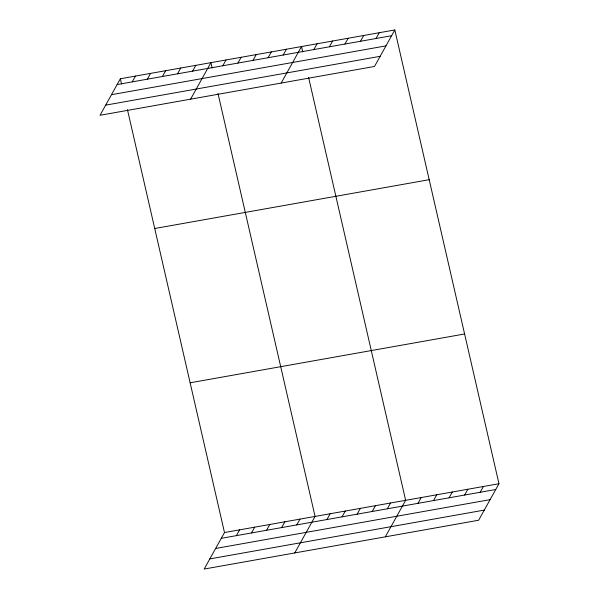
<?xml version="1.0" encoding="UTF-8"?>
<svg xmlns="http://www.w3.org/2000/svg" width="599" height="599" viewBox="0 0 599 599"><rect width="100%" height="100%" fill="white"/><g stroke="black" fill="none" stroke-linecap="round" stroke-linejoin="round"><path stroke-width="0.9" d="M120.354 78.769L100.033 115.278L374.502 66.459L394.823 29.95L120.354 78.769L121.567 84.055M132.229 81.876L135.456 76.08M147.324 79.188L150.551 73.4M162.419 76.507L165.646 70.712M177.514 73.819L180.741 68.024M192.616 71.131L195.836 65.343M190.609 99.172L210.93 62.655L212.143 67.942M222.806 65.763L226.025 59.975M237.9 63.082L241.12 57.287M252.995 60.394L256.215 54.606M268.09 57.706L271.317 51.918M283.185 55.026L286.412 49.23M281.186 83.059L301.507 46.55L302.72 51.836M313.839 49.575L317.058 43.779M329.39 46.804L332.61 41.017M344.942 44.041L348.161 38.246M360.493 41.271L363.72 35.483M376.045 38.508L379.272 32.713M127.43 109.595L224.498 532.541L204.177 569.05L478.646 520.231L498.967 483.722L394.823 29.95M236.373 535.648L239.593 529.853M251.468 532.96L254.687 527.172M266.562 530.272L269.782 524.484M281.657 527.592L284.877 521.796M296.752 524.904L299.979 519.116M294.753 552.937L315.074 516.428L218.006 93.489M326.942 519.535L330.169 513.747M342.036 516.847L345.264 511.059M357.139 514.167L360.358 508.371M372.234 511.479L375.453 505.691M387.328 508.798L390.548 503.003M385.322 536.831L405.643 500.322L308.582 77.376M417.975 503.347L421.202 497.552M433.526 500.577L436.753 494.789M449.085 497.814L452.305 492.019M464.637 495.044L467.856 489.256M480.188 492.281L483.408 486.485M117.134 84.556L391.604 35.738M111.489 94.694L385.958 45.876M105.679 105.139L380.148 56.321M154.722 228.511L429.191 179.693M190.13 382.791L464.599 333.98M224.498 532.541L498.967 483.722M221.278 538.329L495.74 489.51M215.633 548.467L490.102 499.648M209.822 558.912L484.284 510.093"/></g></svg>
